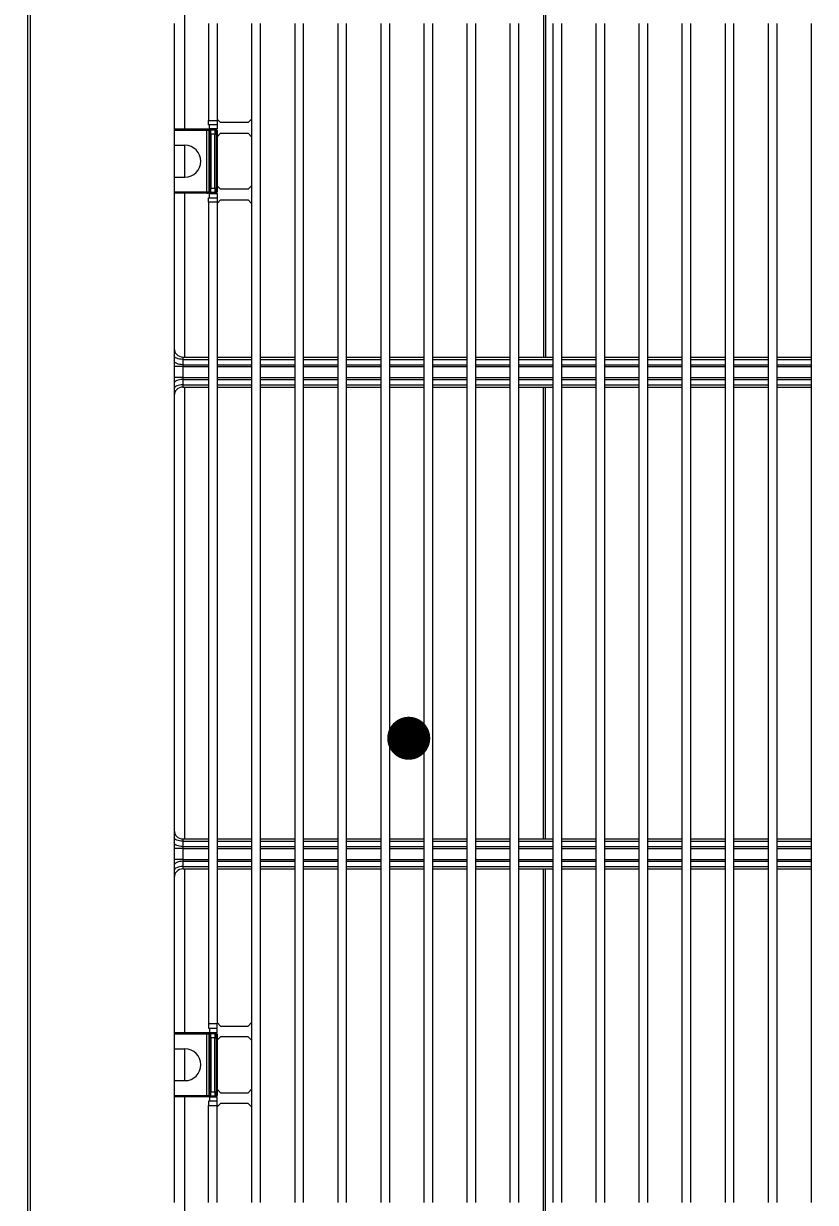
# Model space of a CAD drawing. Header units: metres. Extents: x -101133.8 to -101066.7, y -24899.3 to -24824.7.
# Drawn here: x -101102.5783 to -101102.3943, y -24845.647 to -24845.373 of the extents above; entities that cross this region are included whole.
import ezdxf

# ---------------------------------------------------------------- set-up
doc = ezdxf.new("R2010")
doc.units = ezdxf.units.M
doc.header["$LTSCALE"] = 0.2
doc.header["$PDSIZE"] = -5
doc.layers.add('CMT-COTATION DIVERS', color=1, linetype='Continuous')
doc.layers.add('CMT-CVC-MATERIEL', color=30, linetype='Continuous')
doc.styles.get("Standard").update_dxf_attribs({"font": 'arial.ttf'})
doc.dimstyles.get("Standard").update_dxf_attribs({"dimtxt": 0.18, "dimasz": 0.18, "dimexe": 0.18, "dimexo": 0.0625, "dimgap": 0.09, "dimtad": 0, "dimtih": 1, "dimtoh": 1, "dimdec": 4, "dimzin": 0, "dimdsep": 46, "dimtxsty": 'Standard', "dimcen": 0.09, "dimadec": 0, "dimazin": 0, "dimtfac": 1, "dimtdec": 4, "dimtofl": 0, "dimtmove": 0, "dimatfit": 3, "dimfxl": 1, "dimtolj": 1, "dimtzin": 0, "dimarcsym": 0})

# ---------------------------------------------------------------- blocks, each defined once
blk = doc.blocks.new('Cassette 600x600')
at = {"linetype": 'Continuous', "lineweight": 13}
for p, q in [((-20465.93, 461.01), (-20095.53, 461.01)), ((-20095.53, 460.51), (-20465.93, 460.51)), ((-20143.73, 427.01), (-20417.73, 427.01)), ((-20393.17, 417.31), (-20393.17, 427.01)), ((-20393.14, 419.44), (-20393.14, 427.01)), ((-20392.84, 427.01), (-20392.84, 419.44)), ((-20389.43, 427.01), (-20389.43, 424.51)), ((-20382.03, 427.01), (-20382.03, 424.51)), ((-20378.62, 419.44), (-20378.62, 427.01)), ((-20378.32, 427.01), (-20378.32, 419.44)), ((-20378.29, 417.31), (-20378.29, 427.01)), ((-20369.73, 427.01), (-20369.73, 426.85)), ((-20351.73, 426.85), (-20351.73, 427.01)), ((-20340.4, 426.97), (-20340.57, 427.01)), ((-20340.23, 426.85), (-20340.4, 426.97)), ((-20340.07, 426.67), (-20340.23, 426.85)), ((-20339.68, 425.01), (-20340.23, 425.01)), ((-20340.23, 425.01), (-20340.23, 419.01)), ((-20339.94, 426.42), (-20340.07, 426.67)), ((-20339.83, 426.12), (-20339.94, 426.42)), ((-20339.75, 425.77), (-20339.83, 426.12)), ((-20339.69, 425.4), (-20339.75, 425.77)), ((-20339.68, 425.01), (-20339.69, 425.4)), ((-20338.44, 425.01), (-20339.68, 425.01)), ((-20339.68, 425.01), (-20339.68, 419.01)), ((-20339.16, 426.97), (-20339.34, 427.01)), ((-20338.99, 426.85), (-20339.16, 426.97)), ((-20338.84, 426.67), (-20338.99, 426.85)), ((-20338.7, 426.42), (-20338.84, 426.67)), ((-20338.59, 426.12), (-20338.7, 426.42)), ((-20338.51, 425.77), (-20338.59, 426.12)), ((-20338.46, 425.4), (-20338.51, 425.77)), ((-20338.44, 425.01), (-20338.46, 425.4)), ((-20337.99, 425.01), (-20338.44, 425.01)), ((-20338.44, 425.01), (-20338.44, 419.01)), ((-20337.99, 425.01), (-20337.99, 427.01)), ((-20335.47, 425.01), (-20337.99, 425.01)), ((-20337.99, 425.01), (-20337.99, 419.01)), ((-20335.47, 425.01), (-20335.47, 427.01)), ((-20335.02, 425.01), (-20335.47, 425.01)), ((-20335.47, 425.01), (-20335.47, 419.01)), ((-20335.02, 425.01), (-20335, 425.4)), ((-20333.78, 425.01), (-20335.02, 425.01)), ((-20335.02, 425.01), (-20335.02, 419.01)), ((-20335, 425.4), (-20334.95, 425.77)), ((-20334.95, 425.77), (-20334.87, 426.12)), ((-20334.87, 426.12), (-20334.76, 426.42)), ((-20334.76, 426.42), (-20334.62, 426.67)), ((-20334.62, 426.67), (-20334.47, 426.85)), ((-20334.47, 426.85), (-20334.3, 426.97)), ((-20334.3, 426.97), (-20334.12, 427.01)), ((-20333.78, 425.01), (-20333.77, 425.4)), ((-20333.23, 425.01), (-20333.78, 425.01)), ((-20333.78, 425.01), (-20333.78, 419.01)), ((-20333.77, 425.4), (-20333.71, 425.77)), ((-20333.71, 425.77), (-20333.63, 426.12)), ((-20333.63, 426.12), (-20333.52, 426.42)), ((-20333.52, 426.42), (-20333.39, 426.67)), ((-20333.39, 426.67), (-20333.23, 426.85)), ((-20333.23, 426.85), (-20333.06, 426.97)), ((-20333.23, 425.01), (-20333.23, 419.01)), ((-20333.06, 426.97), (-20332.89, 427.01)), ((-20228.4, 426.97), (-20228.57, 427.01)), ((-20228.23, 426.85), (-20228.4, 426.97)), ((-20228.07, 426.67), (-20228.23, 426.85)), ((-20227.68, 425.01), (-20228.23, 425.01)), ((-20228.23, 425.01), (-20228.23, 419.01)), ((-20227.94, 426.42), (-20228.07, 426.67)), ((-20227.83, 426.12), (-20227.94, 426.42)), ((-20227.75, 425.77), (-20227.83, 426.12)), ((-20227.69, 425.4), (-20227.75, 425.77)), ((-20227.68, 425.01), (-20227.69, 425.4)), ((-20226.44, 425.01), (-20227.68, 425.01)), ((-20227.68, 425.01), (-20227.68, 419.01)), ((-20227.16, 426.97), (-20227.34, 427.01)), ((-20226.99, 426.85), (-20227.16, 426.97)), ((-20226.84, 426.67), (-20226.99, 426.85)), ((-20226.7, 426.42), (-20226.84, 426.67)), ((-20226.59, 426.12), (-20226.7, 426.42)), ((-20226.51, 425.77), (-20226.59, 426.12)), ((-20226.46, 425.4), (-20226.51, 425.77)), ((-20226.44, 425.01), (-20226.46, 425.4)), ((-20225.99, 425.01), (-20226.44, 425.01)), ((-20226.44, 425.01), (-20226.44, 419.01)), ((-20225.99, 425.01), (-20225.99, 427.01)), ((-20223.47, 425.01), (-20225.99, 425.01)), ((-20225.99, 425.01), (-20225.99, 419.01)), ((-20223.47, 425.01), (-20223.47, 427.01)), ((-20223.02, 425.01), (-20223.47, 425.01)), ((-20223.47, 425.01), (-20223.47, 419.01)), ((-20223.02, 425.01), (-20223, 425.4)), ((-20221.78, 425.01), (-20223.02, 425.01)), ((-20223.02, 425.01), (-20223.02, 419.01)), ((-20223, 425.4), (-20222.95, 425.77)), ((-20222.95, 425.77), (-20222.87, 426.12)), ((-20222.87, 426.12), (-20222.76, 426.42)), ((-20222.76, 426.42), (-20222.62, 426.67)), ((-20222.62, 426.67), (-20222.47, 426.85)), ((-20222.47, 426.85), (-20222.3, 426.97)), ((-20222.3, 426.97), (-20222.12, 427.01)), ((-20221.78, 425.01), (-20221.77, 425.4)), ((-20221.23, 425.01), (-20221.78, 425.01)), ((-20221.78, 425.01), (-20221.78, 419.01)), ((-20221.77, 425.4), (-20221.71, 425.77)), ((-20221.71, 425.77), (-20221.63, 426.12)), ((-20221.63, 426.12), (-20221.52, 426.42)), ((-20221.52, 426.42), (-20221.39, 426.67)), ((-20221.39, 426.67), (-20221.23, 426.85)), ((-20221.23, 426.85), (-20221.06, 426.97)), ((-20221.23, 425.01), (-20221.23, 419.01)), ((-20221.06, 426.97), (-20220.89, 427.01)), ((-20209.73, 426.85), (-20209.73, 427.01)), ((-20191.73, 427.01), (-20191.73, 426.85)), ((-20183.17, 417.31), (-20183.17, 427.01)), ((-20183.14, 419.44), (-20183.14, 427.01)), ((-20182.84, 427.01), (-20182.84, 419.44)), ((-20179.43, 427.01), (-20179.43, 424.51)), ((-20172.03, 427.01), (-20172.03, 424.51)), ((-20168.62, 419.44), (-20168.62, 427.01)), ((-20168.32, 427.01), (-20168.32, 419.44)), ((-20168.29, 417.31), (-20168.29, 427.01)), ((-20448.23, 424.51), (-20393.17, 424.51)), ((-20389.43, 424.51), (-20382.03, 424.51)), ((-20378.29, 424.51), (-20340.23, 424.51)), ((-20333.23, 424.51), (-20228.23, 424.51)), ((-20221.23, 424.51), (-20183.17, 424.51)), ((-20179.43, 424.51), (-20172.03, 424.51)), ((-20168.29, 424.51), (-20113.23, 424.51)), ((-20392.84, 419.44), (-20393.14, 419.44)), ((-20392.84, 419.44), (-20378.62, 419.44)), ((-20378.32, 419.44), (-20378.62, 419.44)), ((-20182.84, 419.44), (-20183.14, 419.44)), ((-20182.84, 419.44), (-20168.62, 419.44)), ((-20168.32, 419.44), (-20168.62, 419.44)), ((-20417.73, 419.01), (-20395.23, 419.01)), ((-20417.73, 417.01), (-20395.23, 417.01)), ((-20394.73, 416.21), (-20395.53, 417.01)), ((-20395.23, 419.01), (-20395.23, 417.01)), ((-20394.23, 419.01), (-20395.23, 419.01)), ((-20395.23, 417.01), (-20394.23, 417.01)), ((-20394.23, 417.01), (-20394.23, 419.01)), ((-20393.23, 418.81), (-20394.23, 418.81)), ((-20394.23, 417.01), (-20393.23, 417.01)), ((-20393.23, 417.01), (-20393.23, 418.81)), ((-20393.17, 418.81), (-20393.23, 418.81)), ((-20393.17, 417.31), (-20393.02, 417.53)), ((-20393.02, 418.48), (-20393.13, 418.64)), ((-20393.02, 417.53), (-20393.02, 418.48)), ((-20392.72, 417.23), (-20392.87, 417.01)), ((-20378.59, 417.01), (-20392.87, 417.01)), ((-20392.83, 418.94), (-20392.72, 418.78)), ((-20378.63, 418.94), (-20392.83, 418.94)), ((-20391.43, 417.01), (-20392.23, 416.21)), ((-20392.02, 418.76), (-20379.44, 418.76)), ((-20392.02, 418.46), (-20392.02, 418.76)), ((-20379.44, 418.46), (-20392.02, 418.46)), ((-20392.02, 418.46), (-20392.02, 417.55)), ((-20392.02, 417.55), (-20379.44, 417.55)), ((-20392.02, 417.55), (-20392.02, 417.25)), ((-20379.44, 417.25), (-20392.02, 417.25)), ((-20379.23, 416.21), (-20380.03, 417.01)), ((-20379.44, 418.76), (-20379.44, 418.46)), ((-20379.44, 417.55), (-20379.44, 418.46)), ((-20379.44, 417.55), (-20379.44, 417.25)), ((-20378.74, 418.78), (-20378.63, 418.94)), ((-20378.59, 417.01), (-20378.74, 417.23)), ((-20378.33, 418.64), (-20378.44, 418.48)), ((-20378.44, 418.48), (-20378.44, 417.53)), ((-20378.44, 417.53), (-20378.29, 417.31)), ((-20378.23, 418.81), (-20378.29, 418.81)), ((-20378.23, 418.81), (-20378.23, 417.01)), ((-20377.23, 418.81), (-20378.23, 418.81)), ((-20378.23, 417.01), (-20377.23, 417.01)), ((-20377.23, 419.01), (-20377.23, 417.01)), ((-20376.23, 419.01), (-20377.23, 419.01)), ((-20377.23, 417.01), (-20376.23, 417.01)), ((-20375.93, 417.01), (-20376.73, 416.21)), ((-20376.23, 417.01), (-20376.23, 419.01)), ((-20185.23, 419.01), (-20376.23, 419.01)), ((-20185.23, 417.01), (-20376.23, 417.01)), ((-20340.23, 417.01), (-20340.23, 409.01)), ((-20339.68, 417.01), (-20339.68, 409.01)), ((-20338.44, 417.01), (-20338.44, 409.01)), ((-20337.99, 417.01), (-20337.99, 409.01)), ((-20335.47, 417.01), (-20335.47, 409.01)), ((-20335.02, 417.01), (-20335.02, 409.01)), ((-20333.78, 417.01), (-20333.78, 409.01)), ((-20333.23, 417.01), (-20333.23, 409.01)), ((-20228.23, 417.01), (-20228.23, 409.01)), ((-20227.68, 417.01), (-20227.68, 409.01)), ((-20226.44, 417.01), (-20226.44, 409.01)), ((-20225.99, 417.01), (-20225.99, 409.01)), ((-20223.47, 417.01), (-20223.47, 409.01)), ((-20223.02, 417.01), (-20223.02, 409.01)), ((-20221.78, 417.01), (-20221.78, 409.01)), ((-20221.23, 417.01), (-20221.23, 409.01)), ((-20185.53, 417.01), (-20184.73, 416.21)), ((-20185.23, 417.01), (-20185.23, 419.01)), ((-20185.23, 419.01), (-20184.23, 419.01)), ((-20184.23, 417.01), (-20185.23, 417.01)), ((-20184.23, 419.01), (-20184.23, 417.01)), ((-20184.23, 418.81), (-20183.23, 418.81)), ((-20183.23, 417.01), (-20184.23, 417.01)), ((-20183.23, 418.81), (-20183.23, 417.01)), ((-20183.23, 418.81), (-20183.17, 418.81)), ((-20183.17, 417.31), (-20183.02, 417.53)), ((-20183.02, 418.48), (-20183.13, 418.64)), ((-20183.02, 417.53), (-20183.02, 418.48)), ((-20182.72, 417.23), (-20182.87, 417.01)), ((-20168.59, 417.01), (-20182.87, 417.01)), ((-20182.83, 418.94), (-20182.72, 418.78)), ((-20168.63, 418.94), (-20182.83, 418.94)), ((-20182.23, 416.21), (-20181.43, 417.01)), ((-20182.02, 418.76), (-20169.44, 418.76)), ((-20182.02, 418.46), (-20182.02, 418.76)), ((-20169.44, 418.46), (-20182.02, 418.46)), ((-20182.02, 418.46), (-20182.02, 417.55)), ((-20182.02, 417.55), (-20182.02, 417.25)), ((-20182.02, 417.55), (-20169.44, 417.55)), ((-20169.44, 417.25), (-20182.02, 417.25)), ((-20170.03, 417.01), (-20169.23, 416.21)), ((-20169.44, 418.76), (-20169.44, 418.46)), ((-20169.44, 417.55), (-20169.44, 418.46)), ((-20169.44, 417.55), (-20169.44, 417.25)), ((-20168.74, 418.78), (-20168.63, 418.94)), ((-20168.59, 417.01), (-20168.74, 417.23)), ((-20168.33, 418.64), (-20168.44, 418.48)), ((-20168.44, 418.48), (-20168.44, 417.53)), ((-20168.44, 417.53), (-20168.29, 417.31)), ((-20168.23, 417.01), (-20168.23, 418.81)), ((-20168.23, 418.81), (-20167.23, 418.81)), ((-20167.23, 417.01), (-20168.23, 417.01)), ((-20167.23, 417.01), (-20167.23, 419.01)), ((-20167.23, 419.01), (-20166.23, 419.01)), ((-20166.23, 417.01), (-20167.23, 417.01)), ((-20166.73, 416.21), (-20165.93, 417.01)), ((-20166.23, 419.01), (-20166.23, 417.01)), ((-20143.73, 419.01), (-20166.23, 419.01)), ((-20143.73, 417.01), (-20166.23, 417.01)), ((-20394.73, 409.81), (-20394.73, 416.21)), ((-20392.23, 416.21), (-20392.23, 409.81)), ((-20379.23, 409.81), (-20379.23, 416.21)), ((-20376.73, 416.21), (-20376.73, 409.81)), ((-20184.73, 416.21), (-20184.73, 409.81)), ((-20182.23, 409.81), (-20182.23, 416.21)), ((-20169.23, 416.21), (-20169.23, 409.81)), ((-20166.73, 409.81), (-20166.73, 416.21)), ((-20143.73, 409.01), (-20417.73, 409.01)), ((-20395.53, 409.01), (-20394.73, 409.81)), ((-20392.23, 409.81), (-20391.43, 409.01)), ((-20380.03, 409.01), (-20379.23, 409.81)), ((-20376.73, 409.81), (-20375.93, 409.01)), ((-20184.73, 409.81), (-20185.53, 409.01)), ((-20181.43, 409.01), (-20182.23, 409.81)), ((-20169.23, 409.81), (-20170.03, 409.01)), ((-20165.93, 409.01), (-20166.73, 409.81)), ((-20143.73, 407.01), (-20417.73, 407.01)), ((-20340.23, 407.01), (-20340.23, 399.01)), ((-20339.68, 407.01), (-20339.68, 399.01)), ((-20338.44, 407.01), (-20338.44, 399.01)), ((-20337.99, 407.01), (-20337.99, 399.01)), ((-20335.47, 407.01), (-20335.47, 399.01)), ((-20335.02, 407.01), (-20335.02, 399.01)), ((-20333.78, 407.01), (-20333.78, 399.01)), ((-20333.23, 407.01), (-20333.23, 399.01)), ((-20228.23, 407.01), (-20228.23, 399.01)), ((-20227.68, 407.01), (-20227.68, 399.01)), ((-20226.44, 407.01), (-20226.44, 399.01)), ((-20225.99, 407.01), (-20225.99, 399.01)), ((-20223.47, 407.01), (-20223.47, 399.01)), ((-20223.02, 407.01), (-20223.02, 399.01)), ((-20221.78, 407.01), (-20221.78, 399.01)), ((-20221.23, 407.01), (-20221.23, 399.01)), ((-20143.73, 399.01), (-20417.73, 399.01)), ((-20143.73, 397.01), (-20417.73, 397.01)), ((-20340.23, 397.01), (-20340.23, 389.01)), ((-20339.68, 397.01), (-20339.68, 389.01)), ((-20338.44, 397.01), (-20338.44, 389.01)), ((-20337.99, 397.01), (-20337.99, 389.01)), ((-20335.47, 397.01), (-20335.47, 389.01)), ((-20335.02, 397.01), (-20335.02, 389.01)), ((-20333.78, 397.01), (-20333.78, 389.01)), ((-20333.23, 397.01), (-20333.23, 389.01)), ((-20228.23, 397.01), (-20228.23, 389.01)), ((-20227.68, 397.01), (-20227.68, 389.01)), ((-20226.44, 397.01), (-20226.44, 389.01)), ((-20225.99, 397.01), (-20225.99, 389.01)), ((-20223.47, 397.01), (-20223.47, 389.01)), ((-20223.02, 397.01), (-20223.02, 389.01)), ((-20221.78, 397.01), (-20221.78, 389.01)), ((-20221.23, 397.01), (-20221.23, 389.01)), ((-20143.73, 389.01), (-20417.73, 389.01)), ((-20143.73, 387.01), (-20417.73, 387.01)), ((-20340.23, 387.01), (-20340.23, 379.01)), ((-20339.68, 387.01), (-20339.68, 379.01)), ((-20338.44, 387.01), (-20338.44, 379.01)), ((-20337.99, 387.01), (-20337.99, 379.01)), ((-20335.47, 387.01), (-20335.47, 379.01)), ((-20335.02, 387.01), (-20335.02, 379.01)), ((-20333.78, 387.01), (-20333.78, 379.01)), ((-20333.23, 387.01), (-20333.23, 379.01)), ((-20228.23, 387.01), (-20228.23, 379.01)), ((-20227.68, 387.01), (-20227.68, 379.01)), ((-20226.44, 387.01), (-20226.44, 379.01)), ((-20225.99, 387.01), (-20225.99, 379.01)), ((-20223.47, 387.01), (-20223.47, 379.01)), ((-20223.02, 387.01), (-20223.02, 379.01)), ((-20221.78, 387.01), (-20221.78, 379.01)), ((-20221.23, 387.01), (-20221.23, 379.01)), ((-20143.73, 379.01), (-20417.73, 379.01)), ((-20143.73, 377.01), (-20417.73, 377.01)), ((-20340.23, 377.01), (-20340.23, 369.01)), ((-20339.68, 377.01), (-20339.68, 369.01)), ((-20338.44, 377.01), (-20338.44, 369.01)), ((-20337.99, 377.01), (-20337.99, 369.01)), ((-20335.47, 377.01), (-20335.47, 369.01)), ((-20335.02, 377.01), (-20335.02, 369.01)), ((-20333.78, 377.01), (-20333.78, 369.01)), ((-20333.23, 377.01), (-20333.23, 369.01)), ((-20228.23, 377.01), (-20228.23, 369.01)), ((-20227.68, 377.01), (-20227.68, 369.01)), ((-20226.44, 377.01), (-20226.44, 369.01)), ((-20225.99, 377.01), (-20225.99, 369.01)), ((-20223.47, 377.01), (-20223.47, 369.01)), ((-20223.02, 377.01), (-20223.02, 369.01)), ((-20221.78, 377.01), (-20221.78, 369.01)), ((-20221.23, 377.01), (-20221.23, 369.01)), ((-20143.73, 369.01), (-20417.73, 369.01)), ((-20143.73, 367.01), (-20417.73, 367.01)), ((-20340.23, 367.01), (-20340.23, 359.01)), ((-20339.68, 367.01), (-20339.68, 359.01)), ((-20338.44, 367.01), (-20338.44, 359.01)), ((-20337.99, 367.01), (-20337.99, 359.01)), ((-20335.47, 367.01), (-20335.47, 359.01)), ((-20335.02, 367.01), (-20335.02, 359.01)), ((-20333.78, 367.01), (-20333.78, 359.01)), ((-20333.23, 367.01), (-20333.23, 359.01)), ((-20228.23, 367.01), (-20228.23, 359.01)), ((-20227.68, 367.01), (-20227.68, 359.01)), ((-20226.44, 367.01), (-20226.44, 359.01)), ((-20225.99, 367.01), (-20225.99, 359.01)), ((-20223.47, 367.01), (-20223.47, 359.01)), ((-20223.02, 367.01), (-20223.02, 359.01)), ((-20221.78, 367.01), (-20221.78, 359.01)), ((-20221.23, 367.01), (-20221.23, 359.01)), ((-20143.73, 359.01), (-20417.73, 359.01)), ((-20143.73, 357.01), (-20417.73, 357.01)), ((-20340.23, 357.01), (-20340.23, 349.01)), ((-20339.68, 357.01), (-20339.68, 349.01)), ((-20338.44, 357.01), (-20338.44, 349.01)), ((-20337.99, 357.01), (-20337.99, 349.01)), ((-20335.47, 357.01), (-20335.47, 349.01)), ((-20335.02, 357.01), (-20335.02, 349.01)), ((-20333.78, 357.01), (-20333.78, 349.01)), ((-20333.23, 357.01), (-20333.23, 349.01)), ((-20228.23, 357.01), (-20228.23, 349.01)), ((-20227.68, 357.01), (-20227.68, 349.01)), ((-20226.44, 357.01), (-20226.44, 349.01)), ((-20225.99, 357.01), (-20225.99, 349.01)), ((-20223.47, 357.01), (-20223.47, 349.01)), ((-20223.02, 357.01), (-20223.02, 349.01)), ((-20221.78, 357.01), (-20221.78, 349.01)), ((-20221.23, 357.01), (-20221.23, 349.01)), ((-20143.73, 349.01), (-20417.73, 349.01)), ((-20143.73, 347.01), (-20417.73, 347.01)), ((-20340.23, 347.01), (-20340.23, 339.01)), ((-20339.68, 347.01), (-20339.68, 339.01)), ((-20338.44, 347.01), (-20338.44, 339.01)), ((-20337.99, 347.01), (-20337.99, 339.01)), ((-20335.47, 347.01), (-20335.47, 339.01)), ((-20335.02, 347.01), (-20335.02, 339.01)), ((-20333.78, 347.01), (-20333.78, 339.01)), ((-20333.23, 347.01), (-20333.23, 339.01)), ((-20228.23, 347.01), (-20228.23, 339.01)), ((-20227.68, 347.01), (-20227.68, 339.01)), ((-20226.44, 347.01), (-20226.44, 339.01)), ((-20225.99, 347.01), (-20225.99, 339.01)), ((-20223.47, 347.01), (-20223.47, 339.01)), ((-20223.02, 347.01), (-20223.02, 339.01)), ((-20221.78, 347.01), (-20221.78, 339.01)), ((-20221.23, 347.01), (-20221.23, 339.01)), ((-20443.73, 341.16), (-20340.23, 341.16)), ((-20443.73, 340.7), (-20340.23, 340.7)), ((-20333.23, 341.16), (-20228.23, 341.16)), ((-20333.23, 340.7), (-20228.23, 340.7)), ((-20117.73, 341.16), (-20221.23, 341.16)), ((-20117.73, 340.7), (-20221.23, 340.7)), ((-20143.73, 339.01), (-20417.73, 339.01)), ((-20143.73, 337.01), (-20417.73, 337.01)), ((-20340.23, 337.01), (-20340.23, 329.01)), ((-20339.68, 337.01), (-20339.68, 329.01)), ((-20338.44, 337.01), (-20338.44, 329.01)), ((-20337.99, 337.01), (-20337.99, 329.01)), ((-20335.47, 337.01), (-20335.47, 329.01)), ((-20335.02, 337.01), (-20335.02, 329.01)), ((-20333.78, 337.01), (-20333.78, 329.01)), ((-20333.23, 337.01), (-20333.23, 329.01)), ((-20228.23, 337.01), (-20228.23, 329.01)), ((-20227.68, 337.01), (-20227.68, 329.01)), ((-20226.44, 337.01), (-20226.44, 329.01)), ((-20225.99, 337.01), (-20225.99, 329.01)), ((-20223.47, 337.01), (-20223.47, 329.01)), ((-20223.02, 337.01), (-20223.02, 329.01)), ((-20221.78, 337.01), (-20221.78, 329.01)), ((-20221.23, 337.01), (-20221.23, 329.01)), ((-20143.73, 329.01), (-20417.73, 329.01)), ((-20143.73, 327.01), (-20417.73, 327.01)), ((-20340.23, 327.01), (-20340.23, 319.01)), ((-20339.68, 327.01), (-20339.68, 319.01)), ((-20338.44, 327.01), (-20338.44, 319.01)), ((-20337.99, 327.01), (-20337.99, 319.01)), ((-20335.47, 327.01), (-20335.47, 319.01)), ((-20335.02, 327.01), (-20335.02, 319.01)), ((-20333.78, 327.01), (-20333.78, 319.01)), ((-20333.23, 327.01), (-20333.23, 319.01)), ((-20228.23, 327.01), (-20228.23, 319.01)), ((-20227.68, 327.01), (-20227.68, 319.01)), ((-20226.44, 327.01), (-20226.44, 319.01)), ((-20225.99, 327.01), (-20225.99, 319.01)), ((-20223.47, 327.01), (-20223.47, 319.01)), ((-20223.02, 327.01), (-20223.02, 319.01)), ((-20221.78, 327.01), (-20221.78, 319.01)), ((-20221.23, 327.01), (-20221.23, 319.01)), ((-20143.73, 319.01), (-20417.73, 319.01)), ((-20143.73, 317.01), (-20417.73, 317.01)), ((-20340.23, 317.01), (-20340.23, 309.01)), ((-20339.68, 317.01), (-20339.68, 309.01)), ((-20338.44, 317.01), (-20338.44, 309.01)), ((-20337.99, 317.01), (-20337.99, 309.01)), ((-20335.47, 317.01), (-20335.47, 309.01)), ((-20335.02, 317.01), (-20335.02, 309.01)), ((-20333.78, 317.01), (-20333.78, 309.01)), ((-20333.23, 317.01), (-20333.23, 309.01)), ((-20228.23, 317.01), (-20228.23, 309.01)), ((-20227.68, 317.01), (-20227.68, 309.01)), ((-20226.44, 317.01), (-20226.44, 309.01)), ((-20225.99, 317.01), (-20225.99, 309.01)), ((-20223.47, 317.01), (-20223.47, 309.01)), ((-20223.02, 317.01), (-20223.02, 309.01)), ((-20221.78, 317.01), (-20221.78, 309.01)), ((-20221.23, 317.01), (-20221.23, 309.01)), ((-20143.73, 309.01), (-20417.73, 309.01)), ((-20143.73, 307.01), (-20417.73, 307.01)), ((-20340.23, 307.01), (-20340.23, 299.01)), ((-20339.68, 307.01), (-20339.68, 299.01)), ((-20338.44, 307.01), (-20338.44, 299.01)), ((-20337.99, 307.01), (-20337.99, 299.01)), ((-20335.47, 307.01), (-20335.47, 299.01)), ((-20335.02, 307.01), (-20335.02, 299.01)), ((-20333.78, 307.01), (-20333.78, 299.01)), ((-20333.23, 307.01), (-20333.23, 299.01)), ((-20228.23, 307.01), (-20228.23, 299.01)), ((-20227.68, 307.01), (-20227.68, 299.01)), ((-20226.44, 307.01), (-20226.44, 299.01)), ((-20225.99, 307.01), (-20225.99, 299.01)), ((-20223.47, 307.01), (-20223.47, 299.01)), ((-20223.02, 307.01), (-20223.02, 299.01)), ((-20221.78, 307.01), (-20221.78, 299.01)), ((-20221.23, 307.01), (-20221.23, 299.01)), ((-20143.73, 299.01), (-20417.73, 299.01)), ((-20143.73, 297.01), (-20417.73, 297.01)), ((-20340.23, 297.01), (-20340.23, 289.01)), ((-20339.68, 297.01), (-20339.68, 289.01)), ((-20338.44, 297.01), (-20338.44, 289.01)), ((-20337.99, 297.01), (-20337.99, 289.01)), ((-20335.47, 297.01), (-20335.47, 289.01)), ((-20335.02, 297.01), (-20335.02, 289.01)), ((-20333.78, 297.01), (-20333.78, 289.01)), ((-20333.23, 297.01), (-20333.23, 289.01)), ((-20228.23, 297.01), (-20228.23, 289.01)), ((-20227.68, 297.01), (-20227.68, 289.01)), ((-20226.44, 297.01), (-20226.44, 289.01)), ((-20225.99, 297.01), (-20225.99, 289.01)), ((-20223.47, 297.01), (-20223.47, 289.01)), ((-20223.02, 297.01), (-20223.02, 289.01)), ((-20221.78, 297.01), (-20221.78, 289.01)), ((-20221.23, 297.01), (-20221.23, 289.01)), ((-20143.73, 289.01), (-20417.73, 289.01)), ((-20143.73, 287.01), (-20417.73, 287.01)), ((-20340.23, 287.01), (-20340.23, 279.01)), ((-20339.68, 287.01), (-20339.68, 279.01)), ((-20338.44, 287.01), (-20338.44, 279.01)), ((-20337.99, 287.01), (-20337.99, 279.01)), ((-20335.47, 287.01), (-20335.47, 279.01)), ((-20335.02, 287.01), (-20335.02, 279.01)), ((-20333.78, 287.01), (-20333.78, 279.01)), ((-20333.23, 287.01), (-20333.23, 279.01)), ((-20228.23, 287.01), (-20228.23, 279.01)), ((-20227.68, 287.01), (-20227.68, 279.01)), ((-20226.44, 287.01), (-20226.44, 279.01)), ((-20225.99, 287.01), (-20225.99, 279.01)), ((-20223.47, 287.01), (-20223.47, 279.01)), ((-20223.02, 287.01), (-20223.02, 279.01)), ((-20221.78, 287.01), (-20221.78, 279.01)), ((-20221.23, 287.01), (-20221.23, 279.01)), ((-20143.73, 279.01), (-20417.73, 279.01))]:
    blk.add_line(p, q, dxfattribs=at)
at = {"linetype": 'Continuous', "const_width": 5}
blk.add_lwpolyline([(-20312.35, 372.51, 1), (-20307.35, 372.51, 1)], format="xyb", close=True, dxfattribs=at)
at = {"linetype": 'Continuous', "lineweight": 13}
for centre, radius, start, end in [((-20342.23, 425.01), 2, 0, 90), ((-20331.23, 425.01), 2, 90, 180), ((-20230.23, 425.01), 2, 0, 90), ((-20219.23, 425.01), 2, 90, 180), ((-20385.73, 424.51), 3.7, 180, 0), ((-20175.73, 424.51), 3.7, 180, 0), ((-20392.83, 418.64), 0.3, 90.0261, 179.9625), ((-20392.72, 418.48), 0.3, 90.0239, 179.9662), ((-20392.72, 417.53), 0.3, 180.0367, 269.9761), ((-20378.74, 418.48), 0.3, 0.0338, 89.9761), ((-20378.74, 417.53), 0.3, 270.0239, 359.9633), ((-20378.63, 418.64), 0.3, 0.0375, 89.9739), ((-20182.83, 418.64), 0.3, 90.0261, 179.9625), ((-20182.72, 418.48), 0.3, 90.0239, 179.9662), ((-20182.72, 417.53), 0.3, 180.0367, 269.9761), ((-20168.74, 418.48), 0.3, 0.0338, 89.9761), ((-20168.74, 417.53), 0.3, 270.0239, 359.9633), ((-20168.63, 418.64), 0.3, 0.0375, 89.9739)]:
    blk.add_arc(centre, radius, start, end, dxfattribs=at)
for centre, major_axis, ratio, start_param, end_param in [((-20393.13, 419.44), (0, 0.8), 0.017455, 1.570796, 3.115413), ((-20392.83, 419.44), (0, 0.5), 0.027928, 1.570796, 3.115413), ((-20378.63, 419.44), (0, 0.5), 0.027928, 3.167773, 4.712389), ((-20378.33, 419.44), (0, 0.8), 0.017455, 3.167773, 4.712389), ((-20183.13, 419.44), (0, 0.8), 0.017455, 1.570796, 3.115413), ((-20182.83, 419.44), (0, 0.5), 0.027928, 1.570796, 3.115413), ((-20168.63, 419.44), (0, 0.5), 0.027928, 3.167773, 4.712389), ((-20168.33, 419.44), (0, 0.8), 0.017455, 3.167773, 4.712389), ((-20392.87, 417.31), (-0.166, -0.25), 0.999505, 5.300561, 6.870901), ((-20392.02, 418.48), (1, 0), 0.01833, 3.159046, 4.712389), ((-20392.02, 417.53), (1, 0), 0.01833, 1.570796, 3.124139), ((-20392.02, 418.78), (0.7, 0), 0.026186, 3.159046, 4.712389), ((-20392.02, 417.23), (0.7, 0), 0.026186, 1.570796, 3.124139), ((-20379.44, 418.78), (0.7, 0), 0.026186, 4.712389, 6.265732), ((-20379.44, 418.48), (1, 0), 0.01833, 4.712389, 6.265732), ((-20379.44, 417.53), (1, 0), 0.01833, 0.017453, 1.570796), ((-20379.44, 417.23), (0.7, 0), 0.026186, 0.017453, 1.570796), ((-20378.59, 417.31), (0.166, -0.25), 0.999505, 5.69547, 7.265809), ((-20182.87, 417.31), (-0.166, -0.25), 0.999505, 5.300561, 6.870901), ((-20182.02, 418.48), (1, 0), 0.01833, 3.159046, 4.712389), ((-20182.02, 417.53), (1, 0), 0.01833, 1.570796, 3.124139), ((-20182.02, 418.78), (0.7, 0), 0.026186, 3.159046, 4.712389), ((-20182.02, 417.23), (0.7, 0), 0.026186, 1.570796, 3.124139), ((-20169.44, 418.78), (0.7, 0), 0.026186, 4.712389, 6.265732), ((-20169.44, 418.48), (1, 0), 0.01833, 4.712389, 6.265732), ((-20169.44, 417.53), (1, 0), 0.01833, 0.017453, 1.570796), ((-20169.44, 417.23), (0.7, 0), 0.026186, 0.017453, 1.570796), ((-20168.59, 417.31), (0.166, -0.25), 0.999505, 5.69547, 7.265809)]:
    blk.add_ellipse(centre, major_axis=major_axis, ratio=ratio, start_param=start_param, end_param=end_param, dxfattribs=at)
at = {"linetype": 'Continuous', "lineweight": 25}
blk.add_point((-20309.85, 372.51), dxfattribs=at)
blk = doc.blocks.new('COT-45')
at = {"color": 0}
for p, q in [((0, -1), (0, 1)), ((-1, 0), (1, 0))]:
    blk.add_line(p, q, dxfattribs=at)
at = {"color": 0, "const_width": 0.4}
blk.add_lwpolyline([(-0.442, -0.442), (0.442, 0.442)], dxfattribs=at)
blk = doc.blocks.new('*D115')
at = {"layer": 'CMT-COTATION DIVERS', "color": 0, "lineweight": -2}
for p, q in [((-101104.27264, -24845.84008), (-101104.27264, -24844.52854)), ((-101102.47198, -24844.89659), (-101102.47198, -24844.52854)), ((-101104.24764, -24844.57854), (-101102.49698, -24844.57854))]:
    blk.add_line(p, q, dxfattribs=at)
at = {"layer": 'Defpoints', "color": 0, "lineweight": 15}
for p in [(-101102.47198, -24844.57854), (-101102.47198, -24844.92659), (-101104.27264, -24845.87008)]:
    blk.add_point(p, dxfattribs=at)
at = {"layer": 'CMT-COTATION DIVERS', "color": 0, "lineweight": -2, "xscale": 0.025, "yscale": 0.025, "zscale": 0.025, "rotation": 180}
blk.add_blockref('COT-45', (-101104.27264, -24844.57854), dxfattribs=at)
at = {"layer": 'CMT-COTATION DIVERS', "color": 0, "lineweight": -2, "xscale": 0.025, "yscale": 0.025, "zscale": 0.025}
blk.add_blockref('COT-45', (-101102.47198, -24844.57854), dxfattribs=at)
at = {"layer": 'CMT-COTATION DIVERS', "color": 0, "lineweight": 15, "insert": (-101103.37231, -24844.50275), "char_height": 0.075, "attachment_point": 5}
blk.add_mtext('\\A1;180', dxfattribs=at)
blk = doc.blocks.new('*D136')
at = {"layer": 'CMT-COTATION DIVERS', "color": 0, "lineweight": -2}
for p, q in [((-101104.56913, -24845.36165), (-101101.33268, -24845.36165)), ((-101101.38268, -24847.96619), (-101101.38268, -24845.38665)), ((-101101.83047, -24847.99119), (-101101.33268, -24847.99119))]:
    blk.add_line(p, q, dxfattribs=at)
at = {"layer": 'Defpoints', "color": 0, "lineweight": 15}
for p in [(-101104.59913, -24845.36165), (-101101.38268, -24845.36165), (-101101.86047, -24847.99119)]:
    blk.add_point(p, dxfattribs=at)
at = {"layer": 'CMT-COTATION DIVERS', "color": 0, "lineweight": -2, "xscale": 0.025, "yscale": 0.025, "zscale": 0.025}
for p, rotation in [((-101101.38268, -24845.36165), 90), ((-101101.38268, -24847.99119), 270)]:
    blk.add_blockref('COT-45', p, dxfattribs=dict(at, rotation=rotation))
at = {"layer": 'CMT-COTATION DIVERS', "color": 0, "lineweight": 15, "insert": (-101101.4585, -24846.67642), "char_height": 0.075, "attachment_point": 5, "rotation": 90}
blk.add_mtext('\\A1;263', dxfattribs=at)

msp = doc.modelspace()

# ---------------------------------------------------------------- block references
at = {"layer": 'CMT-CVC-MATERIEL', "xscale": 0.001, "yscale": 0.001, "zscale": 0.001, "rotation": 90}
msp.add_blockref('Cassette 600x600', (-101102.11629, -24825.22928), dxfattribs=at)

# ---------------------------------------------------------------- dimensions: what is measured, and where the dimension line sits
at = {"layer": 'CMT-COTATION DIVERS', "lineweight": 15}
dim = msp.add_linear_dim(base=(-101102.47198, -24844.57854), p1=(-101104.27264, -24845.87008), p2=(-101102.47198, -24844.92659), dimstyle='Standard', override={"dimscale": 0.05, "dimtxt": 1.5, "dimasz": 0.5, "dimexe": 1, "dimexo": 0.6, "dimgap": 0.75, "dimtad": 1, "dimtih": 0, "dimtoh": 0, "dimdec": 0, "dimlfac": 100, "dimblk": 'COT-45', "dimcen": 0, "dimadec": 2, "dimazin": 2, "dimtdec": 2, "dimtix": 1, "dimtmove": 1, "dimfrac": 1}, dxfattribs=at)
dim.commit()
dim.dimension.update_dxf_attribs({"geometry": '*D115', "text_midpoint": (-101103.37231, -24844.50275)})
dim = msp.add_linear_dim(base=(-101101.38268, -24845.36165), p1=(-101101.86047, -24847.99119), p2=(-101104.59913, -24845.36165), angle=90, dimstyle='Standard', override={"dimscale": 0.05, "dimtxt": 1.5, "dimasz": 0.5, "dimexe": 1, "dimexo": 0.6, "dimgap": 0.75, "dimtad": 1, "dimtih": 0, "dimtoh": 0, "dimdec": 0, "dimlfac": 100, "dimblk": 'COT-45', "dimcen": 0, "dimadec": 2, "dimazin": 2, "dimtdec": 2, "dimtix": 1, "dimtmove": 1, "dimfrac": 1}, dxfattribs=at)
dim.commit()
dim.dimension.update_dxf_attribs({"geometry": '*D136', "text_midpoint": (-101101.4585, -24846.67642)})

doc.saveas('drawing.dxf')
